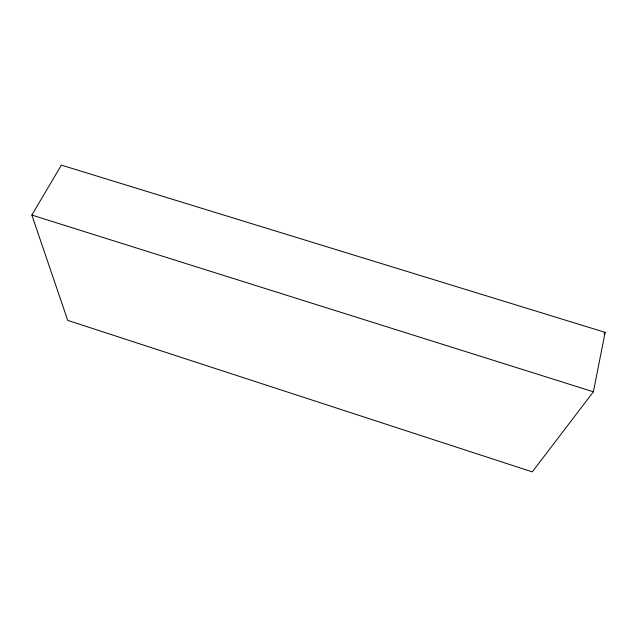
<?xml version="1.0" encoding="UTF-8"?>
<svg xmlns="http://www.w3.org/2000/svg" width="637" height="637" viewBox="0 0 637 637"><rect width="100%" height="100%" fill="white"/><g stroke="black" fill="none" stroke-linecap="round" stroke-linejoin="round"><path stroke-width="0.96" d="M593.381 391.795L605.15 332.371L61.375 165.126L31.85 215.059L67.721 320.379L532.269 471.874L593.381 391.795L31.85 215.059M604.011 333.995L605.15 332.371"/></g></svg>
